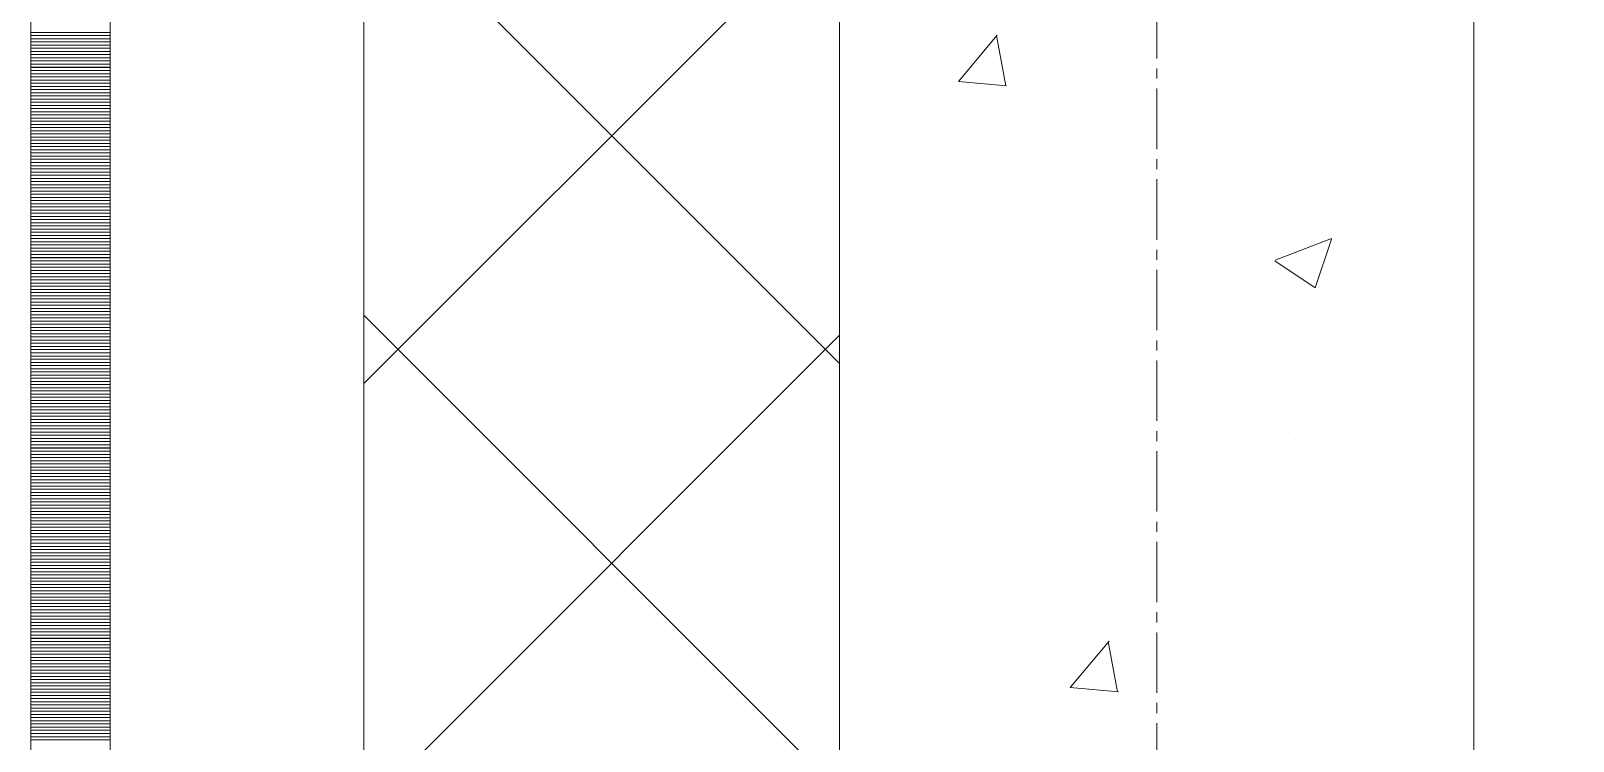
# Model space of a CAD drawing. Header units: millimetres. Extents: x 470010 to 1231400, y -134005 to 421770.
# Drawn here: x 806167.7 to 806654, y 141517.6 to 141741.5 of the extents above; entities that cross this region are included whole.
import ezdxf
from ezdxf.enums import TextEntityAlignment as Align

# ---------------------------------------------------------------- set-up
doc = ezdxf.new("R2010")
doc.units = ezdxf.units.MM
doc.linetypes.add('CENTER2', pattern=[28.575, 19.05, -3.175, 3.175, -3.175])
doc.linetypes.add('DASHED', pattern=[19.05, 12.7, -6.35])
doc.layers.get('Defpoints').update_dxf_attribs({"color": 140})
doc.layers.add('АР_Делит', color=120, linetype='Continuous', lineweight=0, plot=False)
for name, color, linetype, lineweight in [('АР_Стены ПЕНОблок', 52, 'Continuous', 20), ('АР_Тонкая', 254, 'Continuous', 5), ('АР_Утеплитель', 31, 'Continuous', 0), ('АР_Штриховка', 8, 'Continuous', 0)]:
    doc.layers.add(name, color=color, linetype=linetype, lineweight=lineweight)
doc.layers.add('РД_Оси_100', color=7, linetype='Continuous', lineweight=0, true_color=0x525252)
doc.styles.add('style1', font='ARIALN.TTF')

# ---------------------------------------------------------------- blocks, each defined once
blk = doc.blocks.new('СОШ_2200_АР_ОСИ_М100_28.05.24')
at = {"layer": 'АР_Делит', "color": 251, "linetype": 'DASHED', "true_color": 0x636466}
blk.add_lwpolyline([(114955, 135155), (114955, -355), (93595.036, -355), (93595.036, 13855), (94145, 13855), (94145, 68320), (66055, 68320), (66055, 13857.73), (83455, 13857.73), (83455, -355), (45245, -355), (45245, 13145), (44695, 13145), (44695, 26755), (45245, 26755), (45245, 68320), (20455, 68320), (20455, 26755), (27955, 26755), (27955, 13145), (-355, 13145), (-355, 100855)], dxfattribs=at)
at = {"layer": 'РД_Оси_100', "color": 251, "linetype": 'CENTER2', "true_color": 0x636466}
blk.add_line((0, -6155), (0, 139938.679), dxfattribs=at)
blk = doc.blocks.new('A$C9108343f')
at = {"layer": 'АР_Стены ПЕНОблок', "color": 18, "linetype": 'Continuous', "lineweight": 20, "true_color": 0x000000}
for p, q in [((140704.09, 313879.49), (140704.09, 237679.49)), ((140904.09, 237679.49), (140904.09, 313879.49))]:
    blk.add_line(p, q, dxfattribs=at)
at = {"layer": 'АР_Тонкая', "color": 18, "linetype": 'Continuous', "lineweight": 5, "true_color": 0x000000}
for p, q in [((140449.09, 313879.49), (140449.09, 237679.49)), ((140474.09, 313879.49), (140474.09, 237679.49)), ((140474.09, 237679.49), (140474.09, 313879.49)), ((140554.09, 237679.49), (140554.09, 313879.49))]:
    blk.add_line(p, q, dxfattribs=at)
at = {"layer": 'АР_Утеплитель', "color": 18, "linetype": 'Continuous', "lineweight": 0, "true_color": 0x000000}
for p, q in [((140554.09, 313879.49), (140554.09, 237679.49)), ((140704.09, 237679.49), (140704.09, 313879.49))]:
    blk.add_line(p, q, dxfattribs=at)
at = {"layer": 'АР_Штриховка', "color": 18, "linetype": 'Continuous', "lineweight": 0, "true_color": 0x000000}
for p, q in [((140704.09, 242002.83), (140554.09, 242152.83)), ((140554.09, 241996.54), (140704.09, 242146.54)), ((140449.09, 242107.24), (140474.09, 242107.24)), ((140449.09, 242106.24), (140474.09, 242106.24)), ((140741.55, 242091.78), (140753.8, 242106.37)), ((140756.49, 242090.4), (140753.55, 242106.32)), ((140757.21, 242106.45), (140757.21, 242106.45)), ((140449.09, 242105.24), (140474.09, 242105.24)), ((140449.09, 242104.24), (140474.09, 242104.24)), ((140449.09, 242103.24), (140474.09, 242103.24)), ((140449.09, 242102.24), (140474.09, 242102.24)), ((140449.09, 242101.24), (140474.09, 242101.24)), ((140870.92, 242102.79), (140870.92, 242102.79)), ((140449.09, 242100.24), (140474.09, 242100.24)), ((140449.09, 242099.24), (140474.09, 242099.24)), ((140449.09, 242098.24), (140474.09, 242098.24)), ((140449.09, 242097.24), (140474.09, 242097.24)), ((140449.09, 242096.24), (140474.09, 242096.24)), ((140449.09, 242095.24), (140474.09, 242095.24)), ((140449.09, 242094.24), (140474.09, 242094.24)), ((140449.09, 242093.24), (140474.09, 242093.24)), ((140449.09, 242092.24), (140474.09, 242092.24)), ((140449.09, 242091.24), (140474.09, 242091.24)), ((140741.55, 242091.77), (140756.73, 242090.44)), ((140449.09, 242090.24), (140474.09, 242090.24)), ((140449.09, 242089.24), (140474.09, 242089.24)), ((140449.09, 242088.24), (140474.09, 242088.24)), ((140449.09, 242087.24), (140474.09, 242087.24)), ((140449.09, 242086.24), (140474.09, 242086.24)), ((140742.62, 242086.53), (140742.62, 242086.53)), ((140449.09, 242085.24), (140474.09, 242085.24)), ((140449.09, 242084.24), (140474.09, 242084.24)), ((140449.09, 242083.24), (140474.09, 242083.24)), ((140449.09, 242082.24), (140474.09, 242082.24)), ((140449.09, 242081.24), (140474.09, 242081.24)), ((140449.09, 242080.24), (140474.09, 242080.24)), ((140449.09, 242079.24), (140474.09, 242079.24)), ((140449.09, 242078.24), (140474.09, 242078.24)), ((140449.09, 242077.24), (140474.09, 242077.24)), ((140449.09, 242076.24), (140474.09, 242076.24)), ((140449.09, 242075.24), (140474.09, 242075.24)), ((140449.09, 242074.24), (140474.09, 242074.24)), ((140449.09, 242073.24), (140474.09, 242073.24)), ((140449.09, 242072.24), (140474.09, 242072.24)), ((140449.09, 242071.24), (140474.09, 242071.24)), ((140449.09, 242070.24), (140474.09, 242070.24)), ((140449.09, 242069.24), (140474.09, 242069.24)), ((140449.09, 242068.24), (140474.09, 242068.24)), ((140449.09, 242067.24), (140474.09, 242067.24)), ((140449.09, 242066.24), (140474.09, 242066.24)), ((140449.09, 242065.24), (140474.09, 242065.24)), ((140449.09, 242064.24), (140474.09, 242064.24)), ((140449.09, 242063.24), (140474.09, 242063.24)), ((140449.09, 242062.24), (140474.09, 242062.24)), ((140449.09, 242061.24), (140474.09, 242061.24)), ((140449.09, 242060.24), (140474.09, 242060.24)), ((140449.09, 242059.24), (140474.09, 242059.24)), ((140449.09, 242058.24), (140474.09, 242058.24)), ((140449.09, 242057.24), (140474.09, 242057.24)), ((140449.09, 242056.24), (140474.09, 242056.24)), ((140449.09, 242055.24), (140474.09, 242055.24)), ((140449.09, 242054.24), (140474.09, 242054.24)), ((140449.09, 242053.24), (140474.09, 242053.24)), ((140449.09, 242052.24), (140474.09, 242052.24)), ((140449.09, 242051.24), (140474.09, 242051.24)), ((140449.09, 242050.24), (140474.09, 242050.24)), ((140449.09, 242049.24), (140474.09, 242049.24)), ((140449.09, 242048.24), (140474.09, 242048.24)), ((140449.09, 242047.24), (140474.09, 242047.24)), ((140449.09, 242046.24), (140474.09, 242046.24)), ((140449.09, 242045.24), (140474.09, 242045.24)), ((140449.09, 242044.24), (140474.09, 242044.24)), ((140449.09, 242043.24), (140474.09, 242043.24)), ((140449.09, 242042.24), (140474.09, 242042.24)), ((140841.44, 242035.47), (140859.22, 242042.3)), ((140875.87, 242043.28), (140875.87, 242043.28)), ((140449.09, 242041.24), (140474.09, 242041.24)), ((140449.09, 242040.24), (140474.09, 242040.24)), ((140449.09, 242039.24), (140474.09, 242039.24)), ((140449.09, 242038.24), (140474.09, 242038.24)), ((140854, 242026.77), (140859.15, 242042.12)), ((140449.09, 242037.24), (140474.09, 242037.24)), ((140449.09, 242036.24), (140474.09, 242036.24)), ((140449.09, 242035.24), (140474.09, 242035.24)), ((140449.09, 242034.24), (140474.09, 242034.24)), ((140449.09, 242033.24), (140474.09, 242033.24)), ((140812.28, 242034.9), (140812.28, 242034.9)), ((140841.36, 242035.29), (140853.99, 242026.77)), ((140449.09, 242032.24), (140474.09, 242032.24)), ((140449.09, 242031.24), (140474.09, 242031.24)), ((140449.09, 242030.24), (140474.09, 242030.24)), ((140449.09, 242029.24), (140474.09, 242029.24)), ((140449.09, 242028.24), (140474.09, 242028.24)), ((140449.09, 242027.24), (140474.09, 242027.24)), ((140449.09, 242026.24), (140474.09, 242026.24)), ((140449.09, 242025.24), (140474.09, 242025.24)), ((140449.09, 242024.24), (140474.09, 242024.24)), ((140449.09, 242023.24), (140474.09, 242023.24)), ((140449.09, 242022.24), (140474.09, 242022.24)), ((140449.09, 242021.24), (140474.09, 242021.24)), ((140449.09, 242020.24), (140474.09, 242020.24)), ((140449.09, 242019.24), (140474.09, 242019.24)), ((140449.09, 242018.24), (140474.09, 242018.24)), ((140704.09, 241868.12), (140554.09, 242018.12)), ((140867.83, 242018.24), (140867.83, 242018.24)), ((140449.09, 242017.24), (140474.09, 242017.24)), ((140449.09, 242016.24), (140474.09, 242016.24)), ((140449.09, 242015.24), (140474.09, 242015.24)), ((140449.09, 242014.24), (140474.09, 242014.24)), ((140449.09, 242013.24), (140474.09, 242013.24)), ((140854.21, 242017.56), (140854.21, 242017.56)), ((140449.09, 242012.24), (140474.09, 242012.24)), ((140449.09, 242011.24), (140474.09, 242011.24)), ((140449.09, 242010.24), (140474.09, 242010.24)), ((140449.09, 242009.24), (140474.09, 242009.24)), ((140449.09, 242008.24), (140474.09, 242008.24)), ((140554.09, 241861.84), (140704.09, 242011.84)), ((140449.09, 242007.24), (140474.09, 242007.24)), ((140449.09, 242006.24), (140474.09, 242006.24)), ((140449.09, 242005.24), (140474.09, 242005.24)), ((140449.09, 242004.24), (140474.09, 242004.24)), ((140449.09, 242003.24), (140474.09, 242003.24)), ((140449.09, 242002.24), (140474.09, 242002.24)), ((140449.09, 242001.24), (140474.09, 242001.24)), ((140449.09, 242000.24), (140474.09, 242000.24)), ((140449.09, 241999.24), (140474.09, 241999.24)), ((140739.54, 242001.98), (140739.54, 242001.98)), ((140449.09, 241998.24), (140474.09, 241998.24)), ((140449.09, 241997.24), (140474.09, 241997.24)), ((140449.09, 241996.24), (140474.09, 241996.24)), ((140449.09, 241995.24), (140474.09, 241995.24)), ((140449.09, 241994.24), (140474.09, 241994.24)), ((140449.09, 241993.24), (140474.09, 241993.24)), ((140449.09, 241992.24), (140474.09, 241992.24)), ((140449.09, 241991.24), (140474.09, 241991.24)), ((140449.09, 241990.24), (140474.09, 241990.24)), ((140449.09, 241989.24), (140474.09, 241989.24)), ((140706.08, 241992.13), (140706.08, 241992.13)), ((140449.09, 241988.24), (140474.09, 241988.24)), ((140449.09, 241987.24), (140474.09, 241987.24)), ((140449.09, 241986.24), (140474.09, 241986.24)), ((140449.09, 241985.24), (140474.09, 241985.24)), ((140449.09, 241984.24), (140474.09, 241984.24)), ((140712.29, 241984.76), (140712.29, 241984.76)), ((140449.09, 241983.24), (140474.09, 241983.24)), ((140449.09, 241982.24), (140474.09, 241982.24)), ((140449.09, 241981.24), (140474.09, 241981.24)), ((140449.09, 241980.24), (140474.09, 241980.24)), ((140449.09, 241979.24), (140474.09, 241979.24)), ((140847.88, 241979.03), (140847.88, 241979.03)), ((140449.09, 241978.24), (140474.09, 241978.24)), ((140449.09, 241977.24), (140474.09, 241977.24)), ((140449.09, 241976.24), (140474.09, 241976.24)), ((140449.09, 241975.24), (140474.09, 241975.24)), ((140449.09, 241974.24), (140474.09, 241974.24)), ((140449.09, 241973.24), (140474.09, 241973.24)), ((140449.09, 241972.24), (140474.09, 241972.24)), ((140449.09, 241971.24), (140474.09, 241971.24)), ((140449.09, 241970.24), (140474.09, 241970.24)), ((140449.09, 241969.24), (140474.09, 241969.24)), ((140449.09, 241968.24), (140474.09, 241968.24)), ((140449.09, 241967.24), (140474.09, 241967.24)), ((140449.09, 241966.24), (140474.09, 241966.24)), ((140449.09, 241965.24), (140474.09, 241965.24)), ((140449.09, 241964.24), (140474.09, 241964.24)), ((140449.09, 241963.24), (140474.09, 241963.24)), ((140449.09, 241962.24), (140474.09, 241962.24)), ((140449.09, 241961.24), (140474.09, 241961.24)), ((140449.09, 241960.24), (140474.09, 241960.24)), ((140449.09, 241959.24), (140474.09, 241959.24)), ((140449.09, 241958.24), (140474.09, 241958.24)), ((140449.09, 241957.24), (140474.09, 241957.24)), ((140449.09, 241956.24), (140474.09, 241956.24)), ((140449.09, 241955.24), (140474.09, 241955.24)), ((140449.09, 241954.24), (140474.09, 241954.24)), ((140449.09, 241953.24), (140474.09, 241953.24)), ((140449.09, 241952.24), (140474.09, 241952.24)), ((140449.09, 241951.24), (140474.09, 241951.24)), ((140449.09, 241950.24), (140474.09, 241950.24)), ((140765.85, 241950.64), (140765.85, 241950.64)), ((140449.09, 241949.24), (140474.09, 241949.24)), ((140449.09, 241948.24), (140474.09, 241948.24)), ((140449.09, 241947.24), (140474.09, 241947.24)), ((140449.09, 241946.24), (140474.09, 241946.24)), ((140449.09, 241945.24), (140474.09, 241945.24)), ((140901.44, 241944.92), (140901.44, 241944.92)), ((140449.09, 241944.24), (140474.09, 241944.24)), ((140449.09, 241943.24), (140474.09, 241943.24)), ((140449.09, 241942.24), (140474.09, 241942.24)), ((140449.09, 241941.24), (140474.09, 241941.24)), ((140449.09, 241940.24), (140474.09, 241940.24)), ((140809.05, 241943.09), (140809.05, 241943.09)), ((140449.09, 241939.24), (140474.09, 241939.24)), ((140449.09, 241938.24), (140474.09, 241938.24)), ((140449.09, 241937.24), (140474.09, 241937.24)), ((140449.09, 241936.24), (140474.09, 241936.24)), ((140449.09, 241935.24), (140474.09, 241935.24)), ((140449.09, 241934.24), (140474.09, 241934.24)), ((140449.09, 241933.24), (140474.09, 241933.24)), ((140449.09, 241932.24), (140474.09, 241932.24)), ((140449.09, 241931.24), (140474.09, 241931.24)), ((140745.46, 241934.72), (140745.46, 241934.72)), ((140864.74, 241933.68), (140864.74, 241933.68)), ((140449.09, 241930.24), (140474.09, 241930.24)), ((140449.09, 241929.24), (140474.09, 241929.24)), ((140449.09, 241928.24), (140474.09, 241928.24)), ((140449.09, 241927.24), (140474.09, 241927.24)), ((140449.09, 241926.24), (140474.09, 241926.24)), ((140449.09, 241925.24), (140474.09, 241925.24)), ((140449.09, 241924.24), (140474.09, 241924.24)), ((140449.09, 241923.24), (140474.09, 241923.24)), ((140449.09, 241922.24), (140474.09, 241922.24)), ((140449.09, 241921.24), (140474.09, 241921.24)), ((140449.09, 241920.24), (140474.09, 241920.24)), ((140449.09, 241919.24), (140474.09, 241919.24)), ((140449.09, 241918.24), (140474.09, 241918.24)), ((140449.09, 241917.24), (140474.09, 241917.24)), ((140449.09, 241916.24), (140474.09, 241916.24)), ((140736.45, 241917.42), (140736.45, 241917.42)), ((140449.09, 241915.24), (140474.09, 241915.24)), ((140449.09, 241914.24), (140474.09, 241914.24)), ((140449.09, 241913.24), (140474.09, 241913.24)), ((140449.09, 241912.24), (140474.09, 241912.24)), ((140449.09, 241911.24), (140474.09, 241911.24)), ((140776.8, 241900.72), (140789.04, 241915.32)), ((140791.73, 241899.34), (140788.8, 241915.26)), ((140449.09, 241910.24), (140474.09, 241910.24)), ((140449.09, 241909.24), (140474.09, 241909.24)), ((140449.09, 241908.24), (140474.09, 241908.24)), ((140449.09, 241907.24), (140474.09, 241907.24)), ((140449.09, 241906.24), (140474.09, 241906.24)), ((140449.09, 241905.24), (140474.09, 241905.24)), ((140449.09, 241904.24), (140474.09, 241904.24)), ((140449.09, 241903.24), (140474.09, 241903.24)), ((140449.09, 241902.24), (140474.09, 241902.24)), ((140449.09, 241901.24), (140474.09, 241901.24)), ((140449.09, 241900.24), (140474.09, 241900.24)), ((140449.09, 241899.24), (140474.09, 241899.24)), ((140449.09, 241898.24), (140474.09, 241898.24)), ((140449.09, 241897.24), (140474.09, 241897.24)), ((140776.79, 241900.71), (140791.98, 241899.38)), ((140449.09, 241896.24), (140474.09, 241896.24)), ((140449.09, 241895.24), (140474.09, 241895.24)), ((140449.09, 241894.24), (140474.09, 241894.24)), ((140449.09, 241893.24), (140474.09, 241893.24)), ((140449.09, 241892.24), (140474.09, 241892.24)), ((140449.09, 241891.24), (140474.09, 241891.24)), ((140449.09, 241890.24), (140474.09, 241890.24)), ((140449.09, 241889.24), (140474.09, 241889.24)), ((140449.09, 241888.24), (140474.09, 241888.24)), ((140449.09, 241887.24), (140474.09, 241887.24)), ((140449.09, 241886.24), (140474.09, 241886.24)), ((140449.09, 241885.24), (140474.09, 241885.24)), ((140449.09, 241884.24), (140474.09, 241884.24))]:
    blk.add_line(p, q, dxfattribs=at)
at = {"layer": 'РД_Оси_100'}
blk.add_blockref('СОШ_2200_АР_ОСИ_М100_28.05.24', (140804.09, 223079.49), dxfattribs=at)
at = {"layer": 'Defpoints', "color": 18, "true_color": 0x000000, "style": 'style1'}
for p in [(143949.34, 316089.12), (143974.98, 281639.5), (143890.4, 273244.71), (143839.99, 264276.81), (143967.75, 254892.38), (12251.96, 104178.14), (12382.58, 96023.14)]:
    blk.add_attdef('АР-ПОМЕЩЕНИЕ:НАИМЕНОВАНИЕ', text='', height=100, dxfattribs=at).set_placement(p, align=Align.MIDDLE)
at = {"layer": 'Defpoints', "color": 18, "true_color": 0x000000, "style": 'style1', "flags": 8}
for p in [(143951.3, 279099.09), (143848.34, 269251.11), (143875.33, 260094.25), (144049.74, 250824.7), (163419.28, 238153.36), (155897.46, 237965.97), (183037.2, 237965.97), (143342.94, 237876.19)]:
    blk.add_attdef('АР-ПОМЕЩЕНИЕ:НАИМЕНОВАНИЕ', text='', height=100, dxfattribs=at).set_placement(p, align=Align.MIDDLE)

msp = doc.modelspace()

# ---------------------------------------------------------------- linework, layer by layer
at = {"layer": 'АР_Стены ПЕНОблок', "color": 18, "linetype": 'Continuous', "lineweight": 20, "true_color": 0x000000}
for p, q in [((806422.706, 213513.251), (806422.706, 137313.251)), ((806622.706, 137313.251), (806622.706, 213513.251))]:
    msp.add_line(p, q, dxfattribs=at)
at = {"layer": 'АР_Тонкая', "color": 18, "linetype": 'Continuous', "lineweight": 5, "true_color": 0x000000}
for p, q in [((806167.706, 213513.251), (806167.706, 137313.251)), ((806192.706, 213513.251), (806192.706, 137313.251)), ((806192.706, 137313.251), (806192.706, 213513.251)), ((806272.706, 137313.251), (806272.706, 213513.251))]:
    msp.add_line(p, q, dxfattribs=at)
at = {"layer": 'АР_Утеплитель', "color": 18, "linetype": 'Continuous', "lineweight": 0, "true_color": 0x000000}
for p, q in [((806272.706, 213513.251), (806272.706, 137313.251)), ((806422.706, 137313.251), (806422.706, 213513.251))]:
    msp.add_line(p, q, dxfattribs=at)
at = {"layer": 'АР_Штриховка', "color": 18, "linetype": 'Continuous', "lineweight": 0, "true_color": 0x000000}
for p, q in [((806422.706, 141636.585), (806272.706, 141786.585)), ((806272.706, 141630.298), (806422.706, 141780.298)), ((806167.706, 141741), (806192.706, 141741)), ((806167.706, 141740), (806192.706, 141740)), ((806167.706, 141739), (806192.706, 141739)), ((806167.706, 141738), (806192.706, 141738)), ((806167.706, 141737), (806192.706, 141737)), ((806460.164, 141725.537), (806472.409, 141740.13)), ((806475.103, 141724.154), (806472.166, 141740.075)), ((806167.706, 141736), (806192.706, 141736)), ((806167.706, 141735), (806192.706, 141735)), ((806167.706, 141734), (806192.706, 141734)), ((806167.706, 141733), (806192.706, 141733)), ((806167.706, 141732), (806192.706, 141732)), ((806167.706, 141731), (806192.706, 141731)), ((806167.706, 141730), (806192.706, 141730)), ((806167.706, 141729), (806192.706, 141729)), ((806167.706, 141728), (806192.706, 141728)), ((806167.706, 141727), (806192.706, 141727)), ((806167.706, 141726), (806192.706, 141726)), ((806167.706, 141725), (806192.706, 141725)), ((806167.706, 141724), (806192.706, 141724)), ((806167.706, 141723), (806192.706, 141723)), ((806460.163, 141725.527), (806475.345, 141724.199)), ((806167.706, 141722), (806192.706, 141722)), ((806167.706, 141721), (806192.706, 141721)), ((806167.706, 141720), (806192.706, 141720)), ((806167.706, 141719), (806192.706, 141719)), ((806167.706, 141718), (806192.706, 141718)), ((806167.706, 141717), (806192.706, 141717)), ((806167.706, 141716), (806192.706, 141716)), ((806167.706, 141715), (806192.706, 141715)), ((806167.706, 141714), (806192.706, 141714)), ((806167.706, 141713), (806192.706, 141713)), ((806167.706, 141712), (806192.706, 141712)), ((806167.706, 141711), (806192.706, 141711)), ((806167.706, 141710), (806192.706, 141710)), ((806167.706, 141709), (806192.706, 141709)), ((806167.706, 141708), (806192.706, 141708)), ((806167.706, 141707), (806192.706, 141707)), ((806167.706, 141706), (806192.706, 141706)), ((806167.706, 141705), (806192.706, 141705)), ((806167.706, 141704), (806192.706, 141704)), ((806167.706, 141703), (806192.706, 141703)), ((806167.706, 141702), (806192.706, 141702)), ((806167.706, 141701), (806192.706, 141701)), ((806167.706, 141700), (806192.706, 141700)), ((806167.706, 141699), (806192.706, 141699)), ((806167.706, 141698), (806192.706, 141698)), ((806167.706, 141697), (806192.706, 141697)), ((806167.706, 141696), (806192.706, 141696)), ((806167.706, 141695), (806192.706, 141695)), ((806167.706, 141694), (806192.706, 141694)), ((806167.706, 141693), (806192.706, 141693)), ((806167.706, 141692), (806192.706, 141692)), ((806167.706, 141691), (806192.706, 141691)), ((806167.706, 141690), (806192.706, 141690)), ((806167.706, 141689), (806192.706, 141689)), ((806167.706, 141688), (806192.706, 141688)), ((806167.706, 141687), (806192.706, 141687)), ((806167.706, 141686), (806192.706, 141686)), ((806167.706, 141685), (806192.706, 141685)), ((806167.706, 141684), (806192.706, 141684)), ((806167.706, 141683), (806192.706, 141683)), ((806167.706, 141682), (806192.706, 141682)), ((806167.706, 141681), (806192.706, 141681)), ((806167.706, 141680), (806192.706, 141680)), ((806167.706, 141679), (806192.706, 141679)), ((806167.706, 141678), (806192.706, 141678)), ((806167.706, 141677), (806192.706, 141677)), ((806167.706, 141676), (806192.706, 141676)), ((806167.706, 141675), (806192.706, 141675)), ((806167.706, 141674), (806192.706, 141674)), ((806560.052, 141669.232), (806577.836, 141676.059)), ((806572.61, 141660.529), (806577.76, 141675.878)), ((806167.706, 141673), (806192.706, 141673)), ((806167.706, 141672), (806192.706, 141672)), ((806167.706, 141671), (806192.706, 141671)), ((806167.706, 141670), (806192.706, 141670)), ((806167.706, 141669), (806192.706, 141669)), ((806559.97, 141669.052), (806572.605, 141660.53)), ((806167.706, 141668), (806192.706, 141668)), ((806167.706, 141667), (806192.706, 141667)), ((806167.706, 141666), (806192.706, 141666)), ((806167.706, 141665), (806192.706, 141665)), ((806167.706, 141664), (806192.706, 141664)), ((806167.706, 141663), (806192.706, 141663)), ((806167.706, 141662), (806192.706, 141662)), ((806167.706, 141661), (806192.706, 141661)), ((806167.706, 141660), (806192.706, 141660)), ((806167.706, 141659), (806192.706, 141659)), ((806167.706, 141658), (806192.706, 141658)), ((806167.706, 141657), (806192.706, 141657)), ((806167.706, 141656), (806192.706, 141656)), ((806167.706, 141655), (806192.706, 141655)), ((806167.706, 141654), (806192.706, 141654)), ((806167.706, 141653), (806192.706, 141653)), ((806167.706, 141652), (806192.706, 141652)), ((806167.706, 141651), (806192.706, 141651)), ((806167.706, 141650), (806192.706, 141650)), ((806422.706, 141501.881), (806272.706, 141651.881)), ((806167.706, 141649), (806192.706, 141649)), ((806167.706, 141648), (806192.706, 141648)), ((806167.706, 141647), (806192.706, 141647)), ((806167.706, 141646), (806192.706, 141646)), ((806167.706, 141645), (806192.706, 141645)), ((806272.706, 141495.594), (806422.706, 141645.594)), ((806167.706, 141644), (806192.706, 141644)), ((806167.706, 141643), (806192.706, 141643)), ((806167.706, 141642), (806192.706, 141642)), ((806167.706, 141641), (806192.706, 141641)), ((806167.706, 141640), (806192.706, 141640)), ((806167.706, 141639), (806192.706, 141639)), ((806167.706, 141638), (806192.706, 141638)), ((806167.706, 141637), (806192.706, 141637)), ((806167.706, 141636), (806192.706, 141636)), ((806167.706, 141635), (806192.706, 141635)), ((806167.706, 141634), (806192.706, 141634)), ((806167.706, 141633), (806192.706, 141633)), ((806167.706, 141632), (806192.706, 141632)), ((806167.706, 141631), (806192.706, 141631)), ((806167.706, 141630), (806192.706, 141630)), ((806167.706, 141629), (806192.706, 141629)), ((806167.706, 141628), (806192.706, 141628)), ((806167.706, 141627), (806192.706, 141627)), ((806167.706, 141626), (806192.706, 141626)), ((806167.706, 141625), (806192.706, 141625)), ((806167.706, 141624), (806192.706, 141624)), ((806167.706, 141623), (806192.706, 141623)), ((806167.706, 141622), (806192.706, 141622)), ((806167.706, 141621), (806192.706, 141621)), ((806167.706, 141620), (806192.706, 141620)), ((806167.706, 141619), (806192.706, 141619)), ((806167.706, 141618), (806192.706, 141618)), ((806167.706, 141617), (806192.706, 141617)), ((806167.706, 141616), (806192.706, 141616)), ((806167.706, 141615), (806192.706, 141615)), ((806167.706, 141614), (806192.706, 141614)), ((806167.706, 141613), (806192.706, 141613)), ((806167.706, 141612), (806192.706, 141612)), ((806167.706, 141611), (806192.706, 141611)), ((806167.706, 141610), (806192.706, 141610)), ((806167.706, 141609), (806192.706, 141609)), ((806167.706, 141608), (806192.706, 141608)), ((806167.706, 141607), (806192.706, 141607)), ((806167.706, 141606), (806192.706, 141606)), ((806167.706, 141605), (806192.706, 141605)), ((806167.706, 141604), (806192.706, 141604)), ((806167.706, 141603), (806192.706, 141603)), ((806167.706, 141602), (806192.706, 141602)), ((806167.706, 141601), (806192.706, 141601)), ((806167.706, 141600), (806192.706, 141600)), ((806167.706, 141599), (806192.706, 141599)), ((806167.706, 141598), (806192.706, 141598)), ((806167.706, 141597), (806192.706, 141597)), ((806167.706, 141596), (806192.706, 141596)), ((806167.706, 141595), (806192.706, 141595)), ((806167.706, 141594), (806192.706, 141594)), ((806167.706, 141593), (806192.706, 141593)), ((806167.706, 141592), (806192.706, 141592)), ((806167.706, 141591), (806192.706, 141591)), ((806167.706, 141590), (806192.706, 141590)), ((806167.706, 141589), (806192.706, 141589)), ((806167.706, 141588), (806192.706, 141588)), ((806167.706, 141587), (806192.706, 141587)), ((806167.706, 141586), (806192.706, 141586)), ((806167.706, 141585), (806192.706, 141585)), ((806167.706, 141584), (806192.706, 141584)), ((806167.706, 141583), (806192.706, 141583)), ((806167.706, 141582), (806192.706, 141582)), ((806167.706, 141581), (806192.706, 141581)), ((806167.706, 141580), (806192.706, 141580)), ((806167.706, 141579), (806192.706, 141579)), ((806167.706, 141578), (806192.706, 141578)), ((806167.706, 141577), (806192.706, 141577)), ((806167.706, 141576), (806192.706, 141576)), ((806167.706, 141575), (806192.706, 141575)), ((806167.706, 141574), (806192.706, 141574)), ((806167.706, 141573), (806192.706, 141573)), ((806167.706, 141572), (806192.706, 141572)), ((806167.706, 141571), (806192.706, 141571)), ((806167.706, 141570), (806192.706, 141570)), ((806167.706, 141569), (806192.706, 141569)), ((806167.706, 141568), (806192.706, 141568)), ((806167.706, 141567), (806192.706, 141567)), ((806167.706, 141566), (806192.706, 141566)), ((806167.706, 141565), (806192.706, 141565)), ((806167.706, 141564), (806192.706, 141564)), ((806167.706, 141563), (806192.706, 141563)), ((806167.706, 141562), (806192.706, 141562)), ((806167.706, 141561), (806192.706, 141561)), ((806167.706, 141560), (806192.706, 141560)), ((806167.706, 141559), (806192.706, 141559)), ((806167.706, 141558), (806192.706, 141558)), ((806167.706, 141557), (806192.706, 141557)), ((806167.706, 141556), (806192.706, 141556)), ((806167.706, 141555), (806192.706, 141555)), ((806167.706, 141554), (806192.706, 141554)), ((806167.706, 141553), (806192.706, 141553)), ((806167.706, 141552), (806192.706, 141552)), ((806167.706, 141551), (806192.706, 141551)), ((806167.706, 141550), (806192.706, 141550)), ((806167.706, 141549), (806192.706, 141549)), ((806167.706, 141548), (806192.706, 141548)), ((806495.407, 141534.48), (806507.653, 141549.073)), ((806510.346, 141533.097), (806507.409, 141549.018)), ((806167.706, 141547), (806192.706, 141547)), ((806167.706, 141546), (806192.706, 141546)), ((806167.706, 141545), (806192.706, 141545)), ((806167.706, 141544), (806192.706, 141544)), ((806167.706, 141543), (806192.706, 141543)), ((806167.706, 141542), (806192.706, 141542)), ((806167.706, 141541), (806192.706, 141541)), ((806167.706, 141540), (806192.706, 141540)), ((806167.706, 141539), (806192.706, 141539)), ((806167.706, 141538), (806192.706, 141538)), ((806167.706, 141537), (806192.706, 141537)), ((806167.706, 141536), (806192.706, 141536)), ((806167.706, 141535), (806192.706, 141535)), ((806167.706, 141534), (806192.706, 141534)), ((806167.706, 141533), (806192.706, 141533)), ((806495.407, 141534.47), (806510.589, 141533.142)), ((806167.706, 141532), (806192.706, 141532)), ((806167.706, 141531), (806192.706, 141531)), ((806167.706, 141530), (806192.706, 141530)), ((806167.706, 141529), (806192.706, 141529)), ((806167.706, 141528), (806192.706, 141528)), ((806167.706, 141527), (806192.706, 141527)), ((806167.706, 141526), (806192.706, 141526)), ((806167.706, 141525), (806192.706, 141525)), ((806167.706, 141524), (806192.706, 141524)), ((806167.706, 141523), (806192.706, 141523)), ((806167.706, 141522), (806192.706, 141522)), ((806167.706, 141521), (806192.706, 141521)), ((806167.706, 141520), (806192.706, 141520)), ((806167.706, 141519), (806192.706, 141519)), ((806167.706, 141518), (806192.706, 141518))]:
    msp.add_line(p, q, dxfattribs=at)

# ---------------------------------------------------------------- block references
msp.add_blockref('A$C9108343f', (665718.612, -100366.242))
at = {"layer": 'РД_Оси_100'}
msp.add_blockref('СОШ_2200_АР_ОСИ_М100_28.05.24', (806522.706, 122713.251), dxfattribs=at)

doc.saveas('drawing.dxf')
